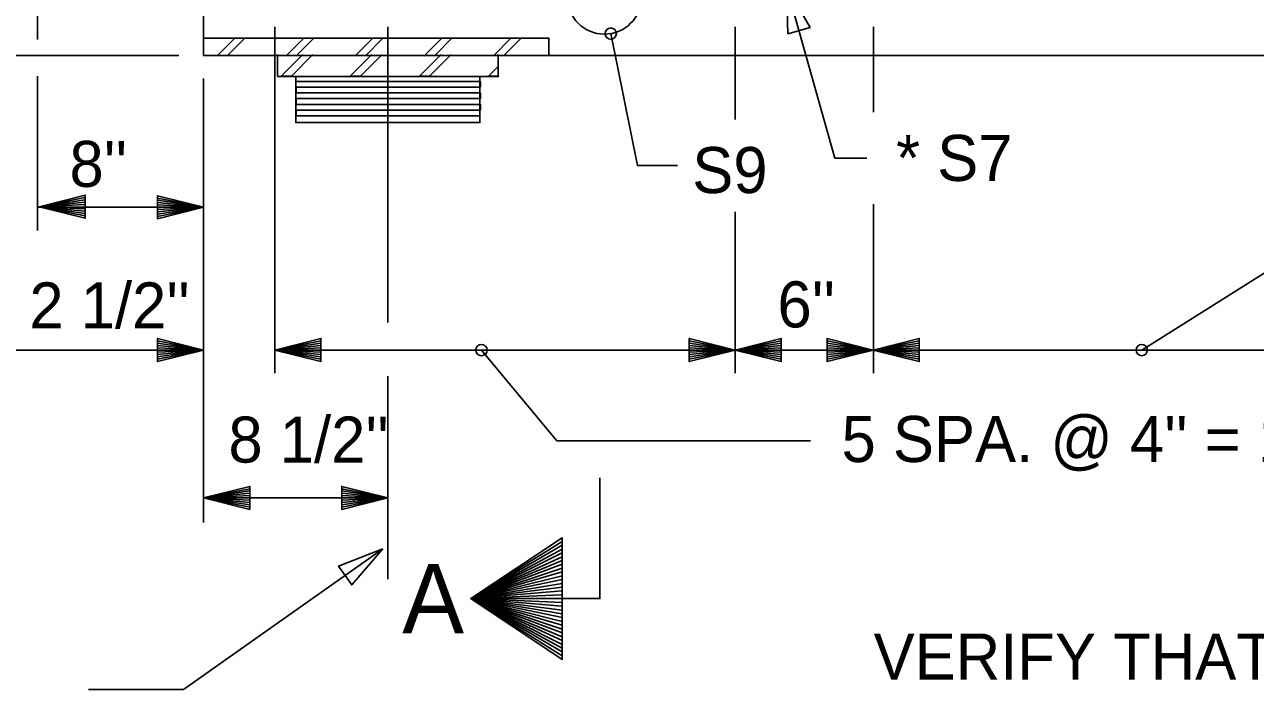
# Model space of a CAD drawing. Extents: x -22.6 to 41.6, y -1.6 to 24.3.
# Drawn here: x -20.768 to -17.427, y 2.798 to 4.602 of the extents above; entities that cross this region are included whole.
import ezdxf

# ---------------------------------------------------------------- set-up
doc = ezdxf.new("R2010")
doc.units = 0
for name, color, linetype in [('Arrowhead Terminators', 7, 'Continuous'), ('Dimension Lines', 7, 'Continuous'), ('Miscellaneous Lines', 7, 'Continuous'), ('Structural Steel Lines', 7, 'Continuous'), ('Sup Concrete Girder Lines', 7, 'Continuous'), ('Text', 7, 'Continuous'), ('User Information Notes', 7, 'Continuous')]:
    doc.layers.add(name, color=color, linetype=linetype)

msp = doc.modelspace()

# ---------------------------------------------------------------- linework, layer by layer
at = {"layer": 'Arrowhead Terminators'}
msp.add_lwpolyline([(-18.6998, 4.7062), (-18.6359, 4.5944), (-18.6961, 4.5774)], close=True, dxfattribs=at)
at = {"layer": 'Dimension Lines'}
for p, q in [((-20.7337, 4.6671), (-20.7337, 4.5618)), ((-20.0889, 4.5965), (-20.0889, 3.6559)), ((-19.7823, 4.5965), (-19.7823, 3.7933)), ((-18.8391, 4.5965), (-18.8391, 4.3443)), ((-18.4641, 4.5965), (-18.4641, 4.3647)), ((-20.3497, 4.5187), (-22.5014, 4.5187)), ((-20.7337, 4.0437), (-20.7337, 4.4618)), ((-20.2823, 4.4562), (-20.2823, 3.251)), ((-18.4641, 4.1147), (-18.4641, 3.6559)), ((-20.2823, 4.1064), (-20.7337, 4.1064)), ((-18.8391, 4.0943), (-18.8391, 3.6559)), ((-20.8244, 3.7189), (-20.2823, 3.7189)), ((-20.0889, 3.7189), (-16.9662, 3.7189)), ((-19.7823, 3.6479), (-19.7823, 3.0966)), ((-20.2823, 3.3176), (-19.7823, 3.3176))]:
    msp.add_line(p, q, dxfattribs=at)
for points in [[(-18.6998, 4.7062), (-18.5686, 4.2397), (-18.4822, 4.2397)], [(-19.1772, 4.5776), (-19.1044, 4.2193), (-18.9958, 4.2193)], [(-20.6042, 4.1079), (-20.6042, 4.1017), (-20.7292, 4.1079), (-20.6042, 4.0954), (-20.6042, 4.0892), (-20.7292, 4.1079), (-20.6042, 4.0829), (-20.6042, 4.0767), (-20.7292, 4.1079), (-20.6042, 4.1392), (-20.6042, 4.1329), (-20.7292, 4.1079), (-20.6042, 4.1267), (-20.6042, 4.1204), (-20.7292, 4.1079), (-20.6042, 4.1142), (-20.6042, 4.0767), (-20.6042, 4.1392), (-20.7292, 4.1079), (-20.6042, 4.0767)], [(-20.4073, 4.1064), (-20.4073, 4.1127), (-20.2823, 4.1064), (-20.4073, 4.1189), (-20.4073, 4.1252), (-20.2823, 4.1064), (-20.4073, 4.1314), (-20.4073, 4.1377), (-20.2823, 4.1064), (-20.4073, 4.0752), (-20.4073, 4.0814), (-20.2823, 4.1064), (-20.4073, 4.0877), (-20.4073, 4.0939), (-20.2823, 4.1064), (-20.4073, 4.1002), (-20.4073, 4.1377), (-20.4073, 4.0752), (-20.2823, 4.1064), (-20.4073, 4.1377)], [(-17.7357, 3.7189), (-17.3303, 3.9732), (-16.4705, 3.9732)], [(-20.4073, 3.7189), (-20.4073, 3.7252), (-20.2823, 3.7189), (-20.4073, 3.7314), (-20.4073, 3.7377), (-20.2823, 3.7189), (-20.4073, 3.7439), (-20.4073, 3.7502), (-20.2823, 3.7189), (-20.4073, 3.6877), (-20.4073, 3.6939), (-20.2823, 3.7189), (-20.4073, 3.7002), (-20.4073, 3.7064), (-20.2823, 3.7189), (-20.4073, 3.7127), (-20.4073, 3.7502), (-20.4073, 3.6877), (-20.2823, 3.7189), (-20.4073, 3.7502)], [(-19.9639, 3.7189), (-19.9639, 3.7127), (-20.0889, 3.7189), (-19.9639, 3.7064), (-19.9639, 3.7002), (-20.0889, 3.7189), (-19.9639, 3.6939), (-19.9639, 3.6877), (-20.0889, 3.7189), (-19.9639, 3.7502), (-19.9639, 3.7439), (-20.0889, 3.7189), (-19.9639, 3.7377), (-19.9639, 3.7314), (-20.0889, 3.7189), (-19.9639, 3.7252), (-19.9639, 3.6877), (-19.9639, 3.7502), (-20.0889, 3.7189), (-19.9639, 3.6877)], [(-18.9641, 3.7189), (-18.9641, 3.7252), (-18.8391, 3.7189), (-18.9641, 3.7314), (-18.9641, 3.7377), (-18.8391, 3.7189), (-18.9641, 3.7439), (-18.9641, 3.7502), (-18.8391, 3.7189), (-18.9641, 3.6877), (-18.9641, 3.6939), (-18.8391, 3.7189), (-18.9641, 3.7002), (-18.9641, 3.7064), (-18.8391, 3.7189), (-18.9641, 3.7127), (-18.9641, 3.7502), (-18.9641, 3.6877), (-18.8391, 3.7189), (-18.9641, 3.7502)], [(-18.7141, 3.7189), (-18.7141, 3.7127), (-18.8391, 3.7189), (-18.7141, 3.7064), (-18.7141, 3.7002), (-18.8391, 3.7189), (-18.7141, 3.6939), (-18.7141, 3.6877), (-18.8391, 3.7189), (-18.7141, 3.7502), (-18.7141, 3.7439), (-18.8391, 3.7189), (-18.7141, 3.7377), (-18.7141, 3.7314), (-18.8391, 3.7189), (-18.7141, 3.7252), (-18.7141, 3.6877), (-18.7141, 3.7502), (-18.8391, 3.7189), (-18.7141, 3.6877)], [(-18.5896, 3.7189), (-18.5896, 3.7252), (-18.4646, 3.7189), (-18.5896, 3.7314), (-18.5896, 3.7377), (-18.4646, 3.7189), (-18.5896, 3.7439), (-18.5896, 3.7502), (-18.4646, 3.7189), (-18.5896, 3.6877), (-18.5896, 3.6939), (-18.4646, 3.7189), (-18.5896, 3.7002), (-18.5896, 3.7064), (-18.4646, 3.7189), (-18.5896, 3.7127), (-18.5896, 3.7502), (-18.5896, 3.6877), (-18.4646, 3.7189), (-18.5896, 3.7502)], [(-18.3396, 3.7189), (-18.3396, 3.7127), (-18.4646, 3.7189), (-18.3396, 3.7064), (-18.3396, 3.7002), (-18.4646, 3.7189), (-18.3396, 3.6939), (-18.3396, 3.6877), (-18.4646, 3.7189), (-18.3396, 3.7502), (-18.3396, 3.7439), (-18.4646, 3.7189), (-18.3396, 3.7377), (-18.3396, 3.7314), (-18.4646, 3.7189), (-18.3396, 3.7252), (-18.3396, 3.6877), (-18.3396, 3.7502), (-18.4646, 3.7189), (-18.3396, 3.6877)], [(-19.5281, 3.7189), (-19.3235, 3.4725), (-18.6348, 3.4725)], [(-20.1573, 3.3176), (-20.1573, 3.3114), (-20.2823, 3.3176), (-20.1573, 3.3051), (-20.1573, 3.2989), (-20.2823, 3.3176), (-20.1573, 3.2926), (-20.1573, 3.2864), (-20.2823, 3.3176), (-20.1573, 3.3489), (-20.1573, 3.3426), (-20.2823, 3.3176), (-20.1573, 3.3364), (-20.1573, 3.3301), (-20.2823, 3.3176), (-20.1573, 3.3239), (-20.1573, 3.2864), (-20.1573, 3.3489), (-20.2823, 3.3176), (-20.1573, 3.2864)], [(-19.9073, 3.3176), (-19.9073, 3.3239), (-19.7823, 3.3176), (-19.9073, 3.3301), (-19.9073, 3.3364), (-19.7823, 3.3176), (-19.9073, 3.3426), (-19.9073, 3.3489), (-19.7823, 3.3176), (-19.9073, 3.2864), (-19.9073, 3.2926), (-19.7823, 3.3176), (-19.9073, 3.2989), (-19.9073, 3.3051), (-19.7823, 3.3176), (-19.9073, 3.3114), (-19.9073, 3.3489), (-19.9073, 3.2864), (-19.7823, 3.3176), (-19.9073, 3.3489)], [(-19.2063, 3.3717), (-19.2063, 3.0442), (-19.5572, 3.0442)], [(-19.3092, 3.2095), (-19.5572, 3.0442), (-19.3092, 3.1994), (-19.3092, 3.1891), (-19.5572, 3.0442), (-19.3092, 3.1787), (-19.3092, 3.1684), (-19.5572, 3.0442), (-19.3092, 3.158), (-19.3092, 3.1477), (-19.5572, 3.0442), (-19.3092, 3.1373), (-19.3092, 3.127), (-19.5572, 3.0442), (-19.3092, 3.1166), (-19.3092, 3.1063), (-19.5572, 3.0442), (-19.3092, 3.0959), (-19.3092, 3.0856), (-19.5572, 3.0442), (-19.3092, 3.0752), (-19.3092, 3.0649), (-19.5572, 3.0442), (-19.3092, 3.0545), (-19.3092, 3.0339), (-19.5572, 3.0442), (-19.3092, 3.0236), (-19.3092, 3.0132), (-19.5572, 3.0442), (-19.3092, 3.0028), (-19.3092, 2.9925), (-19.5572, 3.0442), (-19.3092, 2.9821), (-19.3092, 2.9718), (-19.5572, 3.0442), (-19.3092, 2.9615), (-19.3092, 2.9512), (-19.5572, 3.0442), (-19.3092, 2.9407), (-19.3092, 2.9305), (-19.5572, 3.0442), (-19.3092, 2.9201), (-19.3092, 2.9098), (-19.5572, 3.0442), (-19.3092, 2.8994), (-19.3092, 2.8891), (-19.5572, 3.0442), (-19.3092, 2.8789), (-19.3092, 3.2095), (-19.5572, 3.0442), (-19.3092, 3.1994)], [(-19.7958, 3.1792), (-20.3367, 2.7979), (-20.5948, 2.7979)]]:
    msp.add_lwpolyline(points, dxfattribs=at)
msp.add_lwpolyline([(-19.7958, 3.1792), (-19.916, 3.1327), (-19.88, 3.0816)], close=True, dxfattribs=at)
for centre, radius in [((-19.1942, 4.6767), 0.1006), ((-19.1772, 4.5776), 0.0154), ((-19.5281, 3.7189), 0.0154), ((-17.7357, 3.7189), 0.0154)]:
    msp.add_circle(centre, radius, dxfattribs=at)
at = {"layer": 'Miscellaneous Lines'}
for points in [[(-19.7823, 4.4615), (-19.5323, 4.4615), (-19.5323, 4.3364), (-19.7823, 4.3364), (-20.0323, 4.3364), (-20.0323, 4.4615), (-19.7823, 4.4615)], [(-20.0311, 4.4481), (-19.531, 4.4481), (-19.531, 4.4325), (-20.0311, 4.4325), (-20.0311, 4.4169), (-19.531, 4.4169), (-19.531, 4.4013), (-20.0311, 4.4013), (-20.0311, 4.3857), (-19.531, 4.3857), (-19.531, 4.37), (-20.0311, 4.37), (-20.0311, 4.3545), (-19.531, 4.3545)]]:
    msp.add_lwpolyline(points, dxfattribs=at)
at = {"layer": 'Structural Steel Lines'}
for p, q in [((-20.0818, 4.4615), (-20.0818, 4.5206)), ((-19.4829, 4.4615), (-19.4829, 4.5206))]:
    msp.add_line(p, q, dxfattribs=at)
for points in [[(-20.2823, 4.5656), (-19.3448, 4.5656), (-19.3448, 4.5187)], [(-20.198, 4.5656), (-20.2448, 4.5187), (-20.2174, 4.5187), (-20.1706, 4.5656), (-20.0105, 4.5656), (-20.0573, 4.5187), (-20.0299, 4.5187), (-19.9831, 4.5656), (-19.823, 4.5656), (-19.8698, 4.5187), (-19.8424, 4.5187), (-19.7956, 4.5656), (-19.6355, 4.5656), (-19.6823, 4.5187), (-19.6549, 4.5187), (-19.6081, 4.5656), (-19.448, 4.5656), (-19.4948, 4.5187), (-19.4674, 4.5187), (-19.4206, 4.5656), (-19.3448, 4.5656)], [(-20.0129, 4.5206), (-20.0716, 4.4619), (-20.0442, 4.4619), (-19.9855, 4.5206)], [(-19.8254, 4.5206), (-19.8841, 4.4619), (-19.8567, 4.4619), (-19.798, 4.5206)], [(-19.6379, 4.5206), (-19.6966, 4.4619), (-19.6692, 4.4619), (-19.6105, 4.5206)], [(-19.4829, 4.4881), (-19.5091, 4.4619), (-19.4817, 4.4619), (-19.4829, 4.4607)], [(-20.0818, 4.4615), (-19.4829, 4.4615)]]:
    msp.add_lwpolyline(points, dxfattribs=at)
at = {"layer": 'Sup Concrete Girder Lines'}
for p, q in [((-20.2823, 4.5187), (-20.2823, 4.8937)), ((-5.2593, 4.5187), (-20.2823, 4.5187))]:
    msp.add_line(p, q, dxfattribs=at)
at = {"layer": 'User Information Notes'}
msp.add_line((-20.2823, 4.5187), (-20.2823, 4.5187), dxfattribs=at)

# ---------------------------------------------------------------- texts
at = {"layer": 'Text'}
for s, p in [("8''", (-20.6465, 4.1616)), ('* S7', (-18.4024, 4.1778)), ('S9', (-18.9558, 4.1448))]:
    msp.add_text(s, height=0.125, rotation=360, dxfattribs=at).set_placement(p)
for s, height, p in [("2 1/2''", 0.125, (-20.7554, 3.7775)), ("6''", 0.125, (-18.7245, 3.7802)), ("8 1/2''", 0.125, (-20.215, 3.4133)), ("5 SPA. @ 4'' = 1'-8''", 0.125, (-18.5505, 3.4149)), ('A', 0.188, (-19.7431, 2.9503))]:
    msp.add_text(s, height=height, dxfattribs=at).set_placement(p)
at = {"layer": 'User Information Notes'}
msp.add_text('VERIFY THAT 6" SPACING ', height=0.125, rotation=360, dxfattribs=at).set_placement((-18.4634, 2.8245))

doc.saveas('drawing.dxf')
